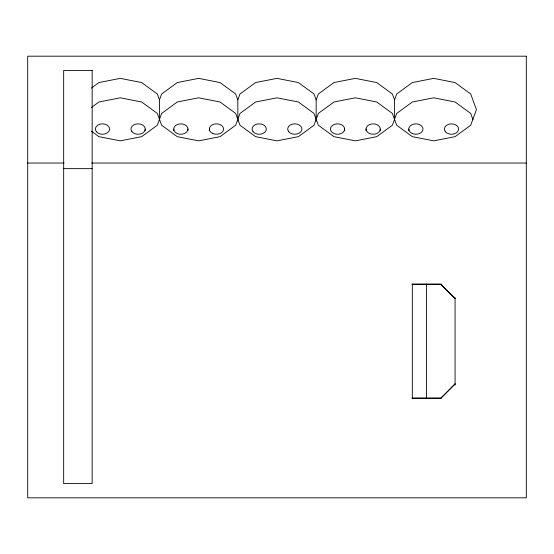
<?xml version="1.0" encoding="UTF-8"?>
<svg xmlns="http://www.w3.org/2000/svg" width="554" height="554" viewBox="0 0 554 554"><rect width="100%" height="100%" fill="white"/><g stroke="black" fill="none" stroke-linecap="round" stroke-linejoin="round"><path stroke-width="0.83" d="M159.476 119.339L159.476 99.893L161.636 93.993L177.28 82.553L198.651 78.37L220.014 82.553L235.658 93.993L237.825 99.893L237.825 121.021M237.825 99.893L239.986 93.993L255.629 82.553L277 78.37L298.371 82.553L314.014 93.993L316.175 99.893L316.175 121.021M316.175 99.893L318.342 93.993L333.986 82.553L355.349 78.37L376.72 82.553L392.364 93.993L394.524 99.893L394.524 119.339M394.524 99.893L396.692 93.993L412.335 82.553L433.706 78.37L455.069 82.553L470.713 93.993L476.44 109.616L470.713 125.232L455.069 136.672L433.706 140.855L412.335 136.672L396.692 125.232L392.364 113.432L376.72 101.998L355.349 97.809L333.986 101.998L318.342 113.432L314.014 125.232L298.371 136.672L277 140.855L255.629 136.672L239.986 125.232L235.658 113.432L220.014 101.998L198.651 97.809L177.28 101.998L161.636 113.432L157.308 125.232L141.665 136.672L120.294 140.855L98.931 136.672L91.362 131.139M455.069 383.846L440.825 398.264L412.335 398.264L412.335 284.126M440.825 398.264L455.069 384.019M91.362 88.086L98.931 82.553L120.294 78.37L141.665 82.553L157.308 93.993L159.476 99.893M91.362 107.524L98.931 101.998L120.294 97.809L141.665 101.998L157.308 113.432L161.636 125.232L177.28 136.672L198.651 140.855L220.014 136.672L235.658 125.232L239.986 113.432L255.629 101.998L277 97.809L298.371 101.998L314.014 113.432L318.342 125.232L333.986 136.672L355.349 140.855L376.72 136.672L392.364 125.232L396.692 113.432L412.335 101.998L433.706 97.809L455.069 101.998L470.713 113.432L473.005 119.678M27.7 163.035L64.056 163.035M91.756 163.035L526.3 163.035M63.668 168.651L92.158 168.651M411.871 284.126L441.254 284.126M412.335 284.299L440.825 284.299L455.069 298.544M411.871 398.091L441.254 398.091M455.069 298.371L440.825 284.299M455.069 297.706L455.069 385.106M426.58 284.126L426.58 398.354M408.776 129.054L408.776 130.744M380.279 129.054A7.126 5.208 0 0 1 369.594 133.562A7.126 5.208 0 0 1 369.594 124.546A7.126 5.208 0 0 1 380.279 129.054L380.279 130.744M366.035 129.054L366.035 130.744M344.664 129.054A7.126 5.208 0 0 1 333.986 133.562A7.126 5.208 0 0 1 333.986 124.546A7.126 5.208 0 0 1 344.664 129.054L344.664 130.744M209.336 129.054L209.336 130.744M187.965 129.054A7.126 5.208 0 0 1 177.28 133.562A7.126 5.208 0 0 1 177.28 124.546A7.126 5.208 0 0 1 187.965 129.054L187.965 130.744M173.721 129.054L173.721 130.744M145.224 129.054L145.224 130.744M526.3 56.189L27.7 56.189L27.7 497.811L526.3 497.811L526.3 56.189M92.158 70.434L63.668 70.434L63.668 483.566L92.158 483.566L92.158 70.434M288.641 131.658A7.126 5.208 0 0 0 300.974 131.658A7.126 5.208 0 0 0 294.804 123.847A7.126 5.208 0 0 0 288.641 131.658M212.895 133.562A7.126 5.208 0 0 0 223.581 129.054A7.126 5.208 0 0 0 212.895 124.546A7.126 5.208 0 0 0 212.895 133.562M131.935 131.658A7.126 5.208 0 0 0 144.275 131.658A7.126 5.208 0 0 0 138.105 123.847A7.126 5.208 0 0 0 131.935 131.658M96.32 131.658A7.126 5.208 0 0 0 108.66 131.658A7.126 5.208 0 0 0 102.49 123.847A7.126 5.208 0 0 0 96.32 131.658M253.026 131.658A7.126 5.208 0 0 0 265.359 131.658A7.126 5.208 0 0 0 259.196 123.847A7.126 5.208 0 0 0 253.026 131.658M412.335 133.562A7.126 5.208 0 0 0 423.021 129.054A7.126 5.208 0 0 0 412.335 124.546A7.126 5.208 0 0 0 412.335 133.562M445.34 131.658A7.126 5.208 0 0 0 457.68 131.658A7.126 5.208 0 0 0 451.51 123.847A7.126 5.208 0 0 0 445.34 131.658"/></g></svg>
